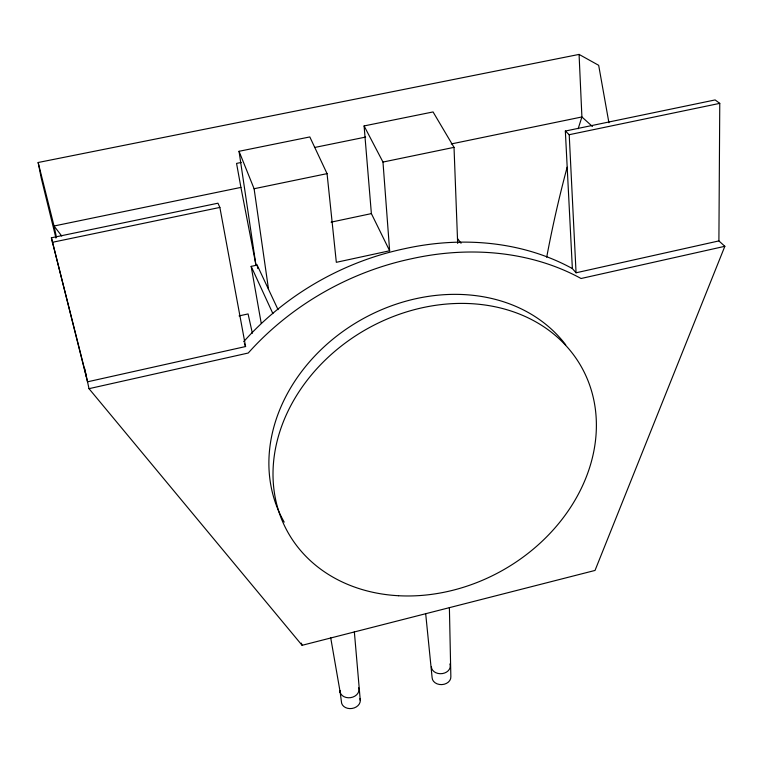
<?xml version="1.0" encoding="UTF-8"?>
<svg xmlns="http://www.w3.org/2000/svg" width="763" height="763" viewBox="0 0 763 763"><rect width="100%" height="100%" fill="white"/><g stroke="black" fill="none" stroke-linecap="round" stroke-linejoin="round"><path stroke-width="1.14" d="M718.899 240.917L719.767 103.358L715.122 99.934L565.345 131.045L572.364 268.566L576.065 272.792L718.899 240.917L724.85 246.306L595.026 570.438L302.1 645.307L89.004 388.672L84.703 368.653M578.154 128.747L581.911 116.958L579.069 54.411L38.15 162.5L41.135 177.598L55.947 238.075M245.591 346.545L87.535 381.815L51.379 237.808L217.951 203.206L219.868 207.431L245.591 346.545L244.408 343.674M89.004 388.672L248.242 353.021A252.496 205.762 -28.6 0 1 411.162 258.829A252.439 205.629 -28.7 0 1 581.063 278.505L724.85 246.306M239.057 315.911L248.08 313.927L252.372 333.24M457.666 243.397L454.023 147.354L433.06 111.942L364.094 125.933L382.978 162.061L389.635 250.779L336.33 262.319L327.06 173.64L309.826 136.939L239.038 151.293L255.986 265.457M261.213 323.207L251.161 266.373L257.15 265.085L278.047 309.664M331.085 222.157L371.381 213.611L389.635 250.779M52.323 242.319L219.868 207.431M565.345 131.045L569.208 134.708L719.767 103.358M241.213 162.452L236.559 163.406L240.917 187.402L54.039 226.001L38.15 162.5M451.257 143.949L581.911 116.958L592.431 126.477M239.038 151.293L254.098 188.738L327.06 173.64M382.978 162.061L454.023 147.354M314.48 147.507L365.649 137.073M579.069 54.411L598.678 65.313L608.931 122.805M61.746 236.034L54.039 226.001L56.472 237.35M457.476 238.523L461.052 243.254M251.161 266.373L272.887 313.593M301.328 643.123L302.1 645.307M51.379 237.808L86.438 376.741M255.891 264.771L240.917 187.402M330.694 637.715L340.25 692.632M257.15 265.085L257.76 268.557M254.098 188.738L268.538 289.368M360.289 700.577L354.347 631.754M425.668 613.509L432.116 677.706A9.385 7.344 -3.1 0 0 441.834 684.602A9.385 7.344 -3.1 0 0 450.857 676.762L449.388 607.51M364.094 125.933L371.381 213.611M569.208 134.708L576.065 272.792M572.364 268.566A249.367 204.36 -28.7 0 0 404.371 248.757A249.425 204.484 -28.6 0 0 243.626 341.757M284.198 522.111A166.658 137.683 -29.5 0 1 353.088 324.609A166.658 137.683 -29.5 0 1 565.726 344.857M546.699 257.226A786.224 506.136 -73.2 0 1 567.138 167.221M358.667 687.816A9.557 7.487 -8.1 0 1 350.665 697.64A9.557 7.487 -8.1 0 1 339.955 690.696L341.395 701.521A9.48 7.477 -8.1 0 0 352.039 708.465A9.48 7.477 -8.1 0 0 359.964 698.65M449.836 663.963A9.452 7.353 -3.2 0 1 442.397 673.576A9.452 7.353 -3.2 0 1 431.372 666.805M398.553 595.731A168.461 138.446 -29.5 0 0 589.255 383.98A168.461 138.446 -29.5 0 0 316.273 369.359A168.461 138.446 -29.5 0 0 398.553 595.731"/></g></svg>
